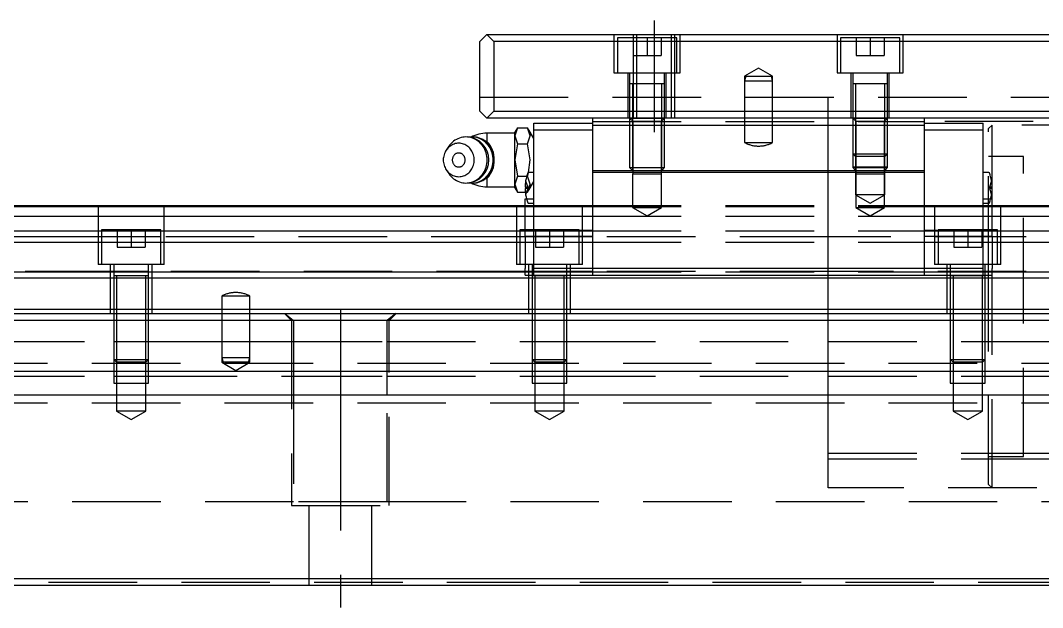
# Model space of a CAD drawing. Extents: x -29 to 1040, y -350 to 120.
# Drawn here: x 244.1 to 390.7, y -303.4 to -219.3 of the extents above; entities that cross this region are included whole.
import ezdxf

# ---------------------------------------------------------------- set-up
doc = ezdxf.new("R2010")
doc.units = 0
doc.linetypes.add('CENTER', pattern=[50.8, 31.75, -6.35, 6.35, -6.35])
doc.linetypes.add('DASHED', pattern=[19.05, 12.7, -6.35])
doc.layers.get('0').update_dxf_attribs({"linetype": 'CONTINUOUS'})
doc.layers.add('CENTER', color=1, linetype='CENTER')

msp = doc.modelspace()

# ---------------------------------------------------------------- linework, layer by layer
at = {"color": 7, "linetype": 'CONTINUOUS'}
for p, q in [((311, -221.26), (310, -222.26)), ((311, -221.26), (509, -221.26)), ((312, -222.26), (311, -221.26)), ((310, -232.26), (310, -222.26)), ((312, -222.26), (312, -232.26)), ((508, -222.26), (312, -222.26)), ((336.5, -228.36), (331.5, -228.36)), ((368.5, -228.36), (363.5, -228.36)), ((368.5, -228.36), (363.5, -228.36)), ((368.5, -228.36), (363.5, -228.36)), ((368.5, -228.36), (363.5, -228.36)), ((310, -232.26), (311, -233.26)), ((311, -233.26), (312, -232.26)), ((312, -232.26), (508, -232.26)), ((509, -233.26), (311, -233.26)), ((317.77, -233.96), (326.2, -233.96)), ((317.77, -234.96), (317.77, -233.96)), ((326.2, -234.26), (326.2, -233.26)), ((326.2, -240.76), (326.2, -234.26)), ((326.2, -234.26), (373.8, -234.26)), ((373.8, -234.26), (373.8, -233.26)), ((373.8, -233.96), (382.23, -233.96)), ((373.8, -240.76), (373.8, -234.26)), ((382.23, -234.96), (382.23, -233.96)), ((307.31, -236.05), (307.08, -236.12)), ((307.55, -236), (307.31, -236.05)), ((307.78, -235.97), (307.55, -236)), ((308.02, -235.96), (307.78, -235.97)), ((308.26, -235.97), (308.02, -235.96)), ((308.5, -236), (308.26, -235.97)), ((308.88, -235.96), (308.47, -235.99)), ((308.73, -236.05), (308.5, -236)), ((308.96, -236.12), (308.73, -236.05)), ((309.12, -235.97), (308.88, -235.96)), ((309.03, -235.96), (308.88, -235.96)), ((309.27, -235.97), (309.03, -235.96)), ((309.36, -236), (309.12, -235.97)), ((309.51, -236), (309.27, -235.97)), ((309.59, -236.05), (309.36, -236)), ((309.74, -236.05), (309.51, -236)), ((309.82, -236.12), (309.59, -236.05)), ((309.97, -236.12), (309.74, -236.05)), ((315.04, -235.41), (311.04, -235.41)), ((311.04, -236.65), (311.04, -235.41)), ((315.4, -234.64), (315.04, -235.26)), ((315.4, -234.64), (315.04, -235.8)), ((315.04, -235.8), (315.04, -235.26)), ((315.04, -239.26), (315.04, -235.8)), ((315.04, -235.8), (315.4, -236.95)), ((315.4, -234.64), (315.4, -234.64)), ((315.4, -234.64), (316.87, -234.64)), ((317.22, -235.26), (316.87, -234.64)), ((317.22, -235.8), (316.87, -234.64)), ((316.87, -236.95), (317.22, -235.8)), ((317.77, -236.2), (317.22, -235.26)), ((317.77, -234.96), (326.2, -234.96)), ((317.77, -254.76), (317.77, -234.96)), ((373.8, -234.96), (382.23, -234.96)), ((382.23, -254.76), (382.23, -234.96)), ((305.56, -237.3), (305.2, -237.84)), ((305.56, -237.42), (305.43, -237.55)), ((305.71, -237.1), (305.56, -237.3)), ((305.69, -237.31), (305.56, -237.42)), ((305.84, -237.21), (305.69, -237.31)), ((305.88, -236.91), (305.71, -237.1)), ((305.99, -237.12), (305.84, -237.21)), ((306.05, -236.74), (305.88, -236.91)), ((306.15, -237.04), (305.99, -237.12)), ((306.24, -236.58), (306.05, -236.74)), ((306.31, -236.97), (306.15, -237.04)), ((306.44, -236.44), (306.24, -236.58)), ((306.48, -236.92), (306.31, -236.97)), ((306.64, -236.31), (306.44, -236.44)), ((306.65, -236.89), (306.48, -236.92)), ((306.86, -236.21), (306.64, -236.31)), ((306.82, -236.87), (306.65, -236.89)), ((307, -236.86), (306.82, -236.87)), ((307.08, -236.12), (306.86, -236.21)), ((307.17, -236.87), (307, -236.86)), ((307.34, -236.89), (307.17, -236.87)), ((307.51, -236.93), (307.34, -236.89)), ((307.68, -236.98), (307.51, -236.93)), ((307.84, -237.05), (307.68, -236.98)), ((308, -237.13), (307.84, -237.05)), ((308.15, -237.22), (308, -237.13)), ((308.29, -237.32), (308.15, -237.22)), ((308.43, -237.44), (308.29, -237.32)), ((308.56, -237.57), (308.43, -237.44)), ((309.19, -236.21), (308.96, -236.12)), ((309.4, -236.32), (309.19, -236.21)), ((309.61, -236.45), (309.4, -236.32)), ((309.81, -236.59), (309.61, -236.45)), ((310, -236.75), (309.81, -236.59)), ((310.04, -236.21), (309.82, -236.12)), ((310.2, -236.21), (309.97, -236.12)), ((310.17, -236.93), (310, -236.75)), ((310.26, -236.32), (310.04, -236.21)), ((310.34, -237.12), (310.17, -236.93)), ((310.42, -236.32), (310.2, -236.21)), ((310.47, -236.45), (310.26, -236.32)), ((310.28, -236.25), (311.04, -236.65)), ((310.49, -237.32), (310.34, -237.12)), ((310.62, -236.45), (310.42, -236.32)), ((310.67, -236.59), (310.47, -236.45)), ((310.62, -237.54), (310.49, -237.32)), ((310.82, -236.59), (310.62, -236.45)), ((310.86, -236.75), (310.67, -236.59)), ((311.01, -236.75), (310.82, -236.59)), ((311.03, -236.93), (310.86, -236.75)), ((311.19, -236.93), (311.01, -236.75)), ((311.2, -237.12), (311.03, -236.93)), ((311.35, -237.12), (311.19, -236.93)), ((311.34, -237.32), (311.2, -237.12)), ((311.48, -237.54), (311.34, -237.32)), ((311.5, -237.32), (311.35, -237.12)), ((311.63, -237.54), (311.5, -237.32)), ((315.4, -236.95), (315.04, -239.26)), ((315.4, -236.95), (316.87, -236.95)), ((317.22, -239.26), (316.87, -236.95)), ((304.8, -238.88), (304.77, -239.07)), ((304.83, -238.69), (304.8, -238.88)), ((304.88, -238.51), (304.83, -238.69)), ((304.94, -238.33), (304.88, -238.51)), ((305.02, -238.16), (304.94, -238.33)), ((305.1, -237.99), (305.02, -238.16)), ((305.2, -237.84), (305.1, -237.99)), ((305.31, -237.69), (305.2, -237.84)), ((305.43, -237.55), (305.31, -237.69)), ((306.12, -238.92), (306.09, -239)), ((306.15, -238.84), (306.12, -238.92)), ((306.19, -238.76), (306.15, -238.84)), ((306.23, -238.69), (306.19, -238.76)), ((306.28, -238.62), (306.23, -238.69)), ((306.33, -238.55), (306.28, -238.62)), ((306.39, -238.49), (306.33, -238.55)), ((306.46, -238.44), (306.39, -238.49)), ((306.52, -238.39), (306.46, -238.44)), ((306.59, -238.35), (306.52, -238.39)), ((306.67, -238.32), (306.59, -238.35)), ((306.75, -238.29), (306.67, -238.32)), ((306.82, -238.28), (306.75, -238.29)), ((306.9, -238.26), (306.82, -238.28)), ((306.99, -238.26), (306.9, -238.26)), ((307.07, -238.26), (306.99, -238.26)), ((307.15, -238.28), (307.07, -238.26)), ((307.22, -238.29), (307.15, -238.28)), ((307.3, -238.32), (307.22, -238.29)), ((307.38, -238.35), (307.3, -238.32)), ((307.45, -238.39), (307.38, -238.35)), ((307.52, -238.44), (307.45, -238.39)), ((307.58, -238.49), (307.52, -238.44)), ((307.64, -238.55), (307.58, -238.49)), ((307.69, -238.62), (307.64, -238.55)), ((307.74, -238.69), (307.69, -238.62)), ((307.79, -238.76), (307.74, -238.69)), ((307.82, -238.84), (307.79, -238.76)), ((307.85, -238.92), (307.82, -238.84)), ((307.88, -239), (307.85, -238.92)), ((308.67, -237.71), (308.56, -237.57)), ((308.78, -237.85), (308.67, -237.71)), ((308.88, -238.01), (308.78, -237.85)), ((308.96, -238.17), (308.88, -238.01)), ((309.03, -238.34), (308.96, -238.17)), ((309.09, -238.52), (309.03, -238.34)), ((309.14, -238.7), (309.09, -238.52)), ((309.18, -238.89), (309.14, -238.7)), ((309.2, -239.07), (309.18, -238.89)), ((310.74, -237.76), (310.62, -237.54)), ((310.84, -238), (310.74, -237.76)), ((310.92, -238.24), (310.84, -238)), ((310.98, -238.49), (310.92, -238.24)), ((311.03, -238.74), (310.98, -238.49)), ((311.06, -239), (311.03, -238.74)), ((311.59, -237.76), (311.48, -237.54)), ((311.69, -238), (311.59, -237.76)), ((311.75, -237.76), (311.63, -237.54)), ((311.78, -238.24), (311.69, -238)), ((311.85, -238), (311.75, -237.76)), ((311.84, -238.49), (311.78, -238.24)), ((311.89, -238.74), (311.84, -238.49)), ((311.93, -238.24), (311.85, -238)), ((311.92, -239), (311.89, -238.74)), ((312, -238.49), (311.93, -238.24)), ((312.04, -238.74), (312, -238.49)), ((312.07, -239), (312.04, -238.74)), ((304.77, -239.07), (304.77, -239.26)), ((304.77, -239.26), (304.77, -239.45)), ((304.77, -239.45), (304.8, -239.64)), ((304.8, -239.64), (304.83, -239.83)), ((304.83, -239.83), (304.88, -240.01)), ((304.88, -240.01), (304.94, -240.19)), ((304.94, -240.19), (305.02, -240.36)), ((305.02, -240.36), (305.1, -240.53)), ((306.08, -239.09), (306.06, -239.17)), ((306.06, -239.17), (306.06, -239.26)), ((306.06, -239.26), (306.06, -239.35)), ((306.06, -239.35), (306.08, -239.43)), ((306.09, -239), (306.08, -239.09)), ((306.08, -239.43), (306.09, -239.52)), ((306.09, -239.52), (306.12, -239.6)), ((306.12, -239.6), (306.15, -239.68)), ((306.15, -239.68), (306.19, -239.76)), ((306.19, -239.76), (306.23, -239.83)), ((306.23, -239.83), (306.28, -239.9)), ((306.28, -239.9), (306.33, -239.97)), ((306.33, -239.97), (306.39, -240.03)), ((306.39, -240.03), (306.46, -240.08)), ((306.46, -240.08), (306.52, -240.13)), ((306.52, -240.13), (306.59, -240.17)), ((306.59, -240.17), (306.67, -240.2)), ((306.67, -240.2), (306.75, -240.23)), ((306.75, -240.23), (306.82, -240.24)), ((306.82, -240.24), (306.9, -240.26)), ((306.9, -240.26), (306.99, -240.26)), ((306.99, -240.26), (307.07, -240.26)), ((307.07, -240.26), (307.15, -240.24)), ((307.15, -240.24), (307.22, -240.23)), ((307.22, -240.23), (307.3, -240.2)), ((307.3, -240.2), (307.38, -240.17)), ((307.38, -240.17), (307.45, -240.13)), ((307.45, -240.13), (307.52, -240.08)), ((307.52, -240.08), (307.58, -240.03)), ((307.58, -240.03), (307.64, -239.97)), ((307.64, -239.97), (307.69, -239.9)), ((307.69, -239.9), (307.74, -239.83)), ((307.74, -239.83), (307.79, -239.76)), ((307.79, -239.76), (307.82, -239.68)), ((307.82, -239.68), (307.85, -239.6)), ((307.85, -239.6), (307.88, -239.52)), ((307.9, -239.09), (307.88, -239)), ((307.88, -239.52), (307.9, -239.43)), ((307.91, -239.17), (307.9, -239.09)), ((307.9, -239.43), (307.91, -239.35)), ((307.91, -239.26), (307.91, -239.17)), ((307.91, -239.35), (307.91, -239.26)), ((308.88, -240.51), (308.96, -240.35)), ((308.96, -240.35), (309.03, -240.18)), ((309.03, -240.18), (309.09, -240)), ((309.09, -240), (309.14, -239.82)), ((309.14, -239.82), (309.18, -239.63)), ((309.18, -239.63), (309.2, -239.45)), ((309.2, -239.26), (309.2, -239.07)), ((309.2, -239.45), (309.2, -239.26)), ((310.84, -240.52), (310.92, -240.28)), ((310.92, -240.28), (310.98, -240.03)), ((310.98, -240.03), (311.03, -239.78)), ((311.03, -239.78), (311.06, -239.52)), ((311.07, -239.26), (311.06, -239)), ((311.06, -239.52), (311.07, -239.26)), ((311.69, -240.52), (311.78, -240.28)), ((311.78, -240.28), (311.84, -240.03)), ((311.84, -240.03), (311.89, -239.78)), ((311.85, -240.52), (311.93, -240.28)), ((311.89, -239.78), (311.92, -239.52)), ((311.93, -239.26), (311.92, -239)), ((311.92, -239.52), (311.93, -239.26)), ((311.93, -240.28), (312, -240.03)), ((312, -240.03), (312.04, -239.78)), ((312.04, -239.78), (312.07, -239.52)), ((312.08, -239.26), (312.07, -239)), ((312.07, -239.52), (312.08, -239.26)), ((315.04, -242.72), (315.04, -239.26)), ((315.04, -239.26), (315.4, -241.57)), ((317, -241.06), (317.22, -239.26)), ((305.1, -240.53), (305.2, -240.68)), ((305.2, -240.68), (305.31, -240.83)), ((305.2, -240.68), (305.56, -241.22)), ((305.31, -240.83), (305.43, -240.97)), ((305.43, -240.97), (305.56, -241.1)), ((305.56, -241.1), (305.69, -241.21)), ((305.56, -241.22), (305.71, -241.42)), ((305.69, -241.21), (305.84, -241.31)), ((305.71, -241.42), (305.88, -241.61)), ((305.84, -241.31), (305.99, -241.4)), ((305.88, -241.61), (306.05, -241.78)), ((305.99, -241.4), (306.15, -241.48)), ((306.05, -241.78), (306.24, -241.94)), ((306.15, -241.48), (306.31, -241.55)), ((306.31, -241.55), (306.48, -241.6)), ((306.48, -241.6), (306.65, -241.63)), ((306.65, -241.63), (306.82, -241.65)), ((306.82, -241.65), (307, -241.66)), ((307, -241.66), (307.17, -241.65)), ((307.17, -241.65), (307.34, -241.63)), ((307.34, -241.63), (307.51, -241.59)), ((307.51, -241.59), (307.68, -241.54)), ((307.68, -241.54), (307.84, -241.47)), ((307.84, -241.47), (308, -241.39)), ((308, -241.39), (308.15, -241.3)), ((308.15, -241.3), (308.29, -241.2)), ((308.29, -241.2), (308.43, -241.08)), ((308.43, -241.08), (308.56, -240.95)), ((308.56, -240.95), (308.67, -240.81)), ((308.67, -240.81), (308.78, -240.67)), ((308.78, -240.67), (308.88, -240.51)), ((309.61, -242.07), (309.81, -241.93)), ((309.81, -241.93), (310, -241.77)), ((310, -241.77), (310.17, -241.59)), ((310.17, -241.59), (310.34, -241.4)), ((311.04, -241.87), (310.28, -242.27)), ((310.34, -241.4), (310.49, -241.2)), ((310.47, -242.07), (310.67, -241.93)), ((310.49, -241.2), (310.62, -240.98)), ((310.62, -240.98), (310.74, -240.76)), ((310.62, -242.07), (310.82, -241.93)), ((310.67, -241.93), (310.86, -241.77)), ((310.74, -240.76), (310.84, -240.52)), ((310.82, -241.93), (311.01, -241.77)), ((310.86, -241.77), (311.03, -241.59)), ((311.01, -241.77), (311.19, -241.59)), ((311.03, -241.59), (311.2, -241.4)), ((311.04, -243.11), (311.04, -241.87)), ((311.19, -241.59), (311.35, -241.4)), ((311.2, -241.4), (311.34, -241.2)), ((311.34, -241.2), (311.48, -240.98)), ((311.35, -241.4), (311.5, -241.2)), ((311.48, -240.98), (311.59, -240.76)), ((311.5, -241.2), (311.63, -240.98)), ((311.59, -240.76), (311.69, -240.52)), ((311.63, -240.98), (311.75, -240.76)), ((311.75, -240.76), (311.85, -240.52)), ((315.4, -241.57), (315.04, -242.72)), ((315.4, -241.57), (316.74, -241.57)), ((317.77, -241.06), (316.99, -241.06)), ((326.2, -240.76), (373.8, -240.76)), ((326.2, -241.01), (326.2, -240.76)), ((326.2, -254.76), (326.2, -241.01)), ((326.2, -241.01), (373.8, -241.01)), ((373.8, -241.01), (373.8, -240.76)), ((373.8, -254.76), (373.8, -241.01)), ((383.01, -241.06), (382.23, -241.06)), ((306.24, -241.94), (306.44, -242.08)), ((306.44, -242.08), (306.64, -242.21)), ((306.64, -242.21), (306.86, -242.31)), ((306.86, -242.31), (307.08, -242.4)), ((307.08, -242.4), (307.31, -242.47)), ((307.31, -242.47), (307.55, -242.52)), ((307.55, -242.52), (307.78, -242.55)), ((307.78, -242.55), (308.02, -242.56)), ((308.02, -242.56), (308.26, -242.55)), ((308.26, -242.55), (308.5, -242.52)), ((308.47, -242.53), (308.88, -242.56)), ((308.5, -242.52), (308.73, -242.47)), ((308.73, -242.47), (308.96, -242.4)), ((308.88, -242.56), (309.12, -242.55)), ((308.88, -242.56), (309.03, -242.56)), ((308.96, -242.4), (309.19, -242.31)), ((309.03, -242.56), (309.27, -242.55)), ((309.12, -242.55), (309.36, -242.52)), ((309.19, -242.31), (309.4, -242.2)), ((309.27, -242.55), (309.51, -242.52)), ((309.36, -242.52), (309.59, -242.47)), ((309.4, -242.2), (309.61, -242.07)), ((309.51, -242.52), (309.74, -242.47)), ((309.59, -242.47), (309.82, -242.4)), ((309.74, -242.47), (309.97, -242.4)), ((309.82, -242.4), (310.04, -242.31)), ((309.97, -242.4), (310.2, -242.31)), ((310.04, -242.31), (310.26, -242.2)), ((310.2, -242.31), (310.42, -242.2)), ((310.26, -242.2), (310.47, -242.07)), ((310.42, -242.2), (310.62, -242.07)), ((311.04, -243.11), (315.04, -243.11)), ((315.04, -243.26), (315.04, -242.72)), ((315.04, -242.72), (315.4, -243.88)), ((315.04, -243.26), (315.4, -243.88)), ((316.5, -243.16), (316.58, -243.16)), ((316.58, -243.36), (316.5, -243.36)), ((316.58, -243.16), (316.58, -243.36)), ((383.42, -243.36), (383.42, -243.16)), ((383.42, -243.16), (383.5, -243.16)), ((383.5, -243.36), (383.42, -243.36)), ((315.4, -243.88), (315.4, -243.88)), ((315.4, -243.88), (316.53, -243.88)), ((316.5, -244.83), (316.71, -244.83)), ((316.5, -247.43), (316.5, -244.83)), ((383.29, -244.83), (383.5, -244.83)), ((383.5, -247.43), (383.5, -244.83)), ((0, -245.76), (316.5, -245.76)), ((0, -245.92), (316.5, -245.92)), ((316.99, -245.46), (317.77, -245.46)), ((382.23, -245.46), (383.01, -245.46)), ((383.5, -245.76), (436.5, -245.76)), ((383.5, -245.92), (436.5, -245.92)), ((0, -247.32), (316.5, -247.32)), ((316.5, -249.34), (316.5, -247.43)), ((383.5, -247.32), (436.5, -247.32)), ((383.5, -249.34), (383.5, -247.43)), ((0, -249.4), (316.5, -249.4)), ((316.5, -250.19), (316.5, -249.34)), ((316.5, -249.34), (317.77, -249.34)), ((316.5, -250.19), (316.5, -254.8)), ((316.5, -250.19), (317.77, -250.19)), ((382.23, -249.34), (383.5, -249.34)), ((382.23, -250.19), (383.5, -250.19)), ((383.5, -250.19), (383.5, -249.34)), ((383.5, -249.4), (436.5, -249.4)), ((383.5, -250.19), (383.5, -254.8)), ((0, -251.02), (316.5, -251.02)), ((383.5, -251.02), (436.5, -251.02)), ((316.5, -255.76), (316.5, -254.8)), ((317.77, -254.76), (326.2, -254.76)), ((317.77, -255.76), (317.77, -254.76)), ((326.2, -255.76), (326.2, -254.76)), ((326.2, -254.76), (373.8, -254.76)), ((373.8, -254.76), (382.23, -254.76)), ((373.8, -255.76), (373.8, -254.76)), ((382.23, -255.76), (382.23, -254.76)), ((383.5, -255.76), (383.5, -254.8)), ((0, -255.31), (316.5, -255.31)), ((0, -256.16), (820, -256.16)), ((262.5, -255.86), (257.5, -255.86)), ((316.5, -255.76), (317.77, -255.76)), ((317.77, -255.76), (326.2, -255.76)), ((326.2, -255.76), (373.8, -255.76)), ((373.8, -255.76), (382.23, -255.76)), ((382.5, -255.86), (377.5, -255.86)), ((382.5, -255.86), (377.5, -255.86)), ((382.23, -255.76), (383.5, -255.76)), ((383.5, -255.31), (436.5, -255.31)), ((0, -260.66), (820, -260.66)), ((1, -261.26), (819, -261.26)), ((818, -262.26), (2, -262.26)), ((818, -269.56), (2, -269.56)), ((818, -272.96), (2, -272.96)), ((819, -300.26), (1, -300.26)), ((2, -299.26), (818, -299.26))]:
    msp.add_line(p, q, dxfattribs=at)
at = {"color": 3, "linetype": 'DASHED'}
for p, q in [((329.25, -221.26), (329.25, -226.76)), ((332, -221.26), (332, -221.76)), ((332.5, -221.26), (332.5, -233.26)), ((337.5, -233.26), (337.5, -221.26)), ((338, -221.76), (338, -221.26)), ((338.75, -226.76), (338.75, -221.26)), ((361.25, -221.26), (361.25, -226.76)), ((370.75, -226.76), (370.75, -221.26)), ((329.75, -221.76), (329.75, -226.76)), ((338.25, -221.76), (329.75, -221.76)), ((332, -221.76), (332, -224.26)), ((334, -221.76), (334, -224.26)), ((336, -221.76), (336, -224.26)), ((338, -226.76), (338, -221.76)), ((338.25, -226.76), (338.25, -221.76)), ((361.75, -221.76), (361.75, -226.76)), ((370.25, -221.76), (361.75, -221.76)), ((364, -221.76), (364, -224.26)), ((366, -221.76), (366, -224.26)), ((368, -221.76), (368, -224.26)), ((370.25, -226.76), (370.25, -221.76)), ((332, -224.26), (332, -226.76)), ((332, -224.26), (334, -224.26)), ((334, -224.26), (336, -224.26)), ((364, -224.26), (366, -224.26)), ((366, -224.26), (368, -224.26)), ((329.25, -226.76), (338.75, -226.76)), ((331.25, -226.76), (331.25, -233.26)), ((331.5, -226.76), (331.5, -228.36)), ((332, -226.76), (332, -228.36)), ((336.5, -228.36), (336.5, -226.76)), ((336.75, -233.26), (336.75, -226.76)), ((338, -233.26), (338, -226.76)), ((350, -226.11), (348, -227.26)), ((348, -227.26), (348, -227.89)), ((348.17, -227.26), (348, -227.89)), ((348, -227.26), (350, -227.26)), ((352, -227.26), (350, -226.11)), ((350, -227.26), (352, -227.26)), ((352, -227.89), (351.83, -227.26)), ((352, -227.89), (352, -227.26)), ((361.25, -226.76), (370.75, -226.76)), ((363.25, -226.76), (363.25, -233.26)), ((363.5, -226.76), (363.5, -228.36)), ((368.5, -228.36), (368.5, -226.76)), ((368.75, -233.26), (368.75, -226.76)), ((331.5, -228.36), (331.5, -233.26)), ((331.5, -228.36), (331.5, -228.36)), ((331.5, -228.36), (331.5, -228.37)), ((336.5, -228.36), (331.5, -228.36)), ((331.9, -228.36), (331.9, -233.26)), ((332, -228.36), (332, -233.26)), ((336.1, -233.26), (336.1, -228.36)), ((336.5, -228.36), (336.5, -228.36)), ((336.5, -233.26), (336.5, -228.36)), ((336.5, -228.37), (336.5, -228.36)), ((348, -227.89), (348, -233.26)), ((348, -227.89), (352, -227.89)), ((352, -233.26), (352, -227.89)), ((363.5, -228.36), (363.5, -228.37)), ((363.5, -228.36), (363.5, -233.26)), ((363.5, -228.36), (363.5, -228.36)), ((368.5, -228.36), (363.5, -228.36)), ((363.9, -228.36), (363.9, -233.26)), ((368.1, -233.26), (368.1, -228.36)), ((368.5, -228.37), (368.5, -228.36)), ((368.5, -228.36), (368.5, -228.36)), ((368.5, -233.26), (368.5, -228.36)), ((310, -230.26), (510, -230.26)), ((360, -233.26), (360, -230.26)), ((326.2, -233.76), (373.8, -233.76)), ((331.5, -233.26), (331.94, -233.7)), ((331.5, -233.26), (331.5, -240.36)), ((331.5, -233.26), (336.5, -233.26)), ((331.9, -233.26), (331.9, -240.76)), ((331.94, -233.7), (331.94, -241.26)), ((331.94, -233.7), (336.06, -233.7)), ((336.06, -233.7), (336.5, -233.26)), ((336.06, -241.26), (336.06, -233.7)), ((336.1, -240.76), (336.1, -233.26)), ((336.5, -240.36), (336.5, -233.26)), ((348, -233.26), (348, -236.76)), ((352, -236.76), (352, -233.26)), ((360, -245.76), (360, -233.26)), ((363.5, -233.26), (363.94, -233.7)), ((363.5, -233.26), (363.5, -240.36)), ((363.5, -233.26), (368.5, -233.26)), ((363.9, -233.26), (363.9, -240.76)), ((363.94, -233.7), (363.94, -241.26)), ((363.94, -233.7), (368.06, -233.7)), ((368.06, -233.7), (368.5, -233.26)), ((368.06, -241.26), (368.06, -233.7)), ((368.1, -240.76), (368.1, -233.26)), ((368.5, -240.36), (368.5, -233.26)), ((427.5, -233.76), (373.8, -233.76)), ((383.5, -234.26), (383, -234.76)), ((419.5, -234.26), (383.5, -234.26)), ((383.5, -244.83), (383.5, -234.26)), ((315.04, -235.8), (315.4, -234.64)), ((316.87, -234.64), (317.22, -235.8)), ((383, -254.26), (383, -234.76)), ((348, -236.76), (352, -236.76)), ((349.94, -237.26), (350.06, -237.26)), ((363.5, -238.36), (363.9, -238.76)), ((363.5, -238.36), (363.9, -238.36)), ((363.9, -238.36), (368.5, -238.36)), ((368.1, -238.76), (363.9, -238.76)), ((368.1, -238.76), (368.5, -238.36)), ((388, -238.76), (383, -238.76)), ((388, -260.26), (388, -238.76)), ((331.5, -240.36), (331.9, -240.76)), ((331.5, -240.36), (336.5, -240.36)), ((336.1, -240.76), (336.5, -240.36)), ((363.5, -240.26), (363.9, -240.26)), ((363.5, -240.36), (363.9, -240.76)), ((363.5, -240.36), (368.5, -240.36)), ((363.9, -240.26), (368.5, -240.26)), ((368.1, -240.76), (368.5, -240.36)), ((316.74, -241.57), (316.87, -241.57)), ((316.87, -241.57), (317, -241.06)), ((317.22, -242.72), (316.87, -241.57)), ((331.93, -241.26), (331.93, -246.06)), ((331.93, -241.26), (336.07, -241.26)), ((336.07, -246.06), (336.07, -241.26)), ((363.9, -240.76), (363.9, -244.26)), ((363.93, -241.26), (363.93, -246.06)), ((363.93, -241.26), (368.07, -241.26)), ((368.07, -246.06), (368.07, -241.26)), ((368.1, -244.26), (368.1, -240.76)), ((315.4, -243.88), (315.04, -242.72)), ((316.58, -242.26), (316.9, -243.16)), ((316.58, -242.26), (316.58, -242.26)), ((316.58, -242.26), (316.58, -242.26)), ((316.58, -242.26), (316.58, -242.26)), ((316.58, -242.26), (316.58, -242.26)), ((316.9, -243.16), (316.58, -243.16)), ((316.9, -243.36), (316.58, -244.26)), ((316.9, -243.36), (316.58, -243.36)), ((317.22, -242.72), (316.87, -243.88)), ((316.87, -243.88), (317.22, -242.72)), ((316.87, -243.88), (317.22, -243.26)), ((316.9, -243.16), (316.94, -243.26)), ((316.9, -243.36), (316.94, -243.26)), ((317.22, -243.26), (317.77, -242.32)), ((383.1, -243.16), (383.06, -243.26)), ((383.1, -243.36), (383.06, -243.26)), ((383.42, -242.26), (383.1, -243.16)), ((383.42, -243.16), (383.1, -243.16)), ((383.1, -243.36), (383.42, -244.26)), ((383.42, -243.36), (383.1, -243.36)), ((383.42, -242.26), (383.42, -242.26)), ((383.42, -242.26), (383.42, -242.26)), ((316.53, -243.88), (316.87, -243.88)), ((316.58, -244.26), (316.58, -244.26)), ((316.58, -244.26), (316.58, -244.26)), ((316.71, -244.83), (317.77, -244.83)), ((363.9, -244.26), (366, -245.47)), ((368.1, -244.26), (363.9, -244.26)), ((366, -245.47), (368.1, -244.26)), ((382.23, -244.83), (383.29, -244.83)), ((383.42, -244.26), (383.42, -244.26)), ((383.42, -244.26), (383.42, -244.26)), ((255.25, -245.76), (255.25, -254.26)), ((264.75, -254.26), (264.75, -245.76)), ((315.25, -245.76), (315.25, -254.26)), ((316.5, -245.76), (317.77, -245.76)), ((316.5, -245.92), (317.77, -245.92)), ((317.77, -245.76), (326.2, -245.76)), ((317.77, -245.92), (326.2, -245.92)), ((324.75, -254.26), (324.75, -245.76)), ((326.2, -245.76), (373.8, -245.76)), ((326.2, -245.92), (373.8, -245.92)), ((331.93, -246.06), (334, -247.25)), ((331.93, -246.06), (336.07, -246.06)), ((334, -247.25), (336.07, -246.06)), ((360, -255.76), (360, -245.76)), ((363.93, -246.06), (366, -247.25)), ((363.93, -246.06), (368.07, -246.06)), ((366, -247.25), (368.07, -246.06)), ((373.8, -245.76), (382.23, -245.76)), ((373.8, -245.92), (382.23, -245.92)), ((375.25, -245.76), (375.25, -254.26)), ((382.23, -245.76), (383.5, -245.76)), ((382.23, -245.92), (383.5, -245.92)), ((384.75, -254.26), (384.75, -245.76)), ((316.5, -247.32), (317.77, -247.32)), ((317.77, -247.32), (326.2, -247.32)), ((326.2, -247.32), (373.8, -247.32)), ((373.8, -247.32), (382.23, -247.32)), ((382.23, -247.32), (383.5, -247.32)), ((255.75, -249.26), (255.75, -254.26)), ((264.25, -249.26), (255.75, -249.26)), ((258, -249.26), (258, -251.76)), ((260, -249.26), (260, -251.76)), ((262, -249.26), (262, -251.76)), ((264.25, -254.26), (264.25, -249.26)), ((315.75, -249.26), (315.75, -254.26)), ((316.5, -249.26), (315.75, -249.26)), ((317.77, -249.26), (316.5, -249.26)), ((324.25, -249.26), (317.77, -249.26)), ((318, -249.26), (318, -251.76)), ((320, -249.26), (320, -251.76)), ((322, -249.26), (322, -251.76)), ((324.25, -254.26), (324.25, -249.26)), ((375.75, -249.26), (375.75, -254.26)), ((382.23, -249.26), (375.75, -249.26)), ((378, -249.26), (378, -251.76)), ((380, -249.26), (380, -251.76)), ((382, -249.26), (382, -251.76)), ((383.5, -249.26), (382.23, -249.26)), ((384.25, -249.26), (383.5, -249.26)), ((384.25, -254.26), (384.25, -249.26)), ((255.75, -250.26), (204.25, -250.26)), ((264.25, -250.26), (255.75, -250.26)), ((315.75, -250.26), (264.25, -250.26)), ((316.5, -250.26), (315.75, -250.26)), ((316.5, -249.4), (317.77, -249.4)), ((317.77, -250.26), (316.5, -250.26)), ((317.77, -249.34), (326.2, -249.34)), ((317.77, -249.4), (326.2, -249.4)), ((317.77, -250.19), (326.2, -250.19)), ((324.25, -250.26), (317.77, -250.26)), ((326.2, -250.26), (324.25, -250.26)), ((326.2, -249.4), (373.8, -249.4)), ((360, -250.26), (326.2, -250.26)), ((388, -250.26), (360, -250.26)), ((373.8, -249.34), (382.23, -249.34)), ((373.8, -249.4), (382.23, -249.4)), ((373.8, -250.19), (382.23, -250.19)), ((382.23, -249.4), (383.5, -249.4)), ((426.5, -250.26), (388, -250.26)), ((258, -251.76), (260, -251.76)), ((260, -251.76), (262, -251.76)), ((316.5, -251.02), (317.77, -251.02)), ((317.77, -251.02), (326.2, -251.02)), ((318, -251.76), (320, -251.76)), ((320, -251.76), (322, -251.76)), ((326.2, -251.02), (373.8, -251.02)), ((373.8, -251.02), (382.23, -251.02)), ((378, -251.76), (380, -251.76)), ((380, -251.76), (382, -251.76)), ((382.23, -251.02), (383.5, -251.02)), ((264.75, -254.26), (255.25, -254.26)), ((257, -254.26), (257, -261.26)), ((257.5, -254.26), (257.5, -255.86)), ((262.5, -255.86), (262.5, -254.26)), ((263, -261.26), (263, -254.26)), ((324.75, -254.26), (315.25, -254.26)), ((317, -254.26), (317, -261.26)), ((317.5, -254.26), (317.5, -255.76)), ((322.5, -255.76), (322.5, -254.26)), ((323, -261.26), (323, -254.26)), ((384.75, -254.26), (375.25, -254.26)), ((377, -254.26), (377, -261.26)), ((377.5, -254.26), (377.5, -255.76)), ((382.5, -255.76), (382.5, -254.26)), ((383, -261.26), (383, -254.26)), ((257.5, -255.26), (202.5, -255.26)), ((262.5, -255.26), (257.5, -255.26)), ((257.5, -255.85), (257.5, -255.86)), ((257.5, -255.86), (257.5, -261.26)), ((257.5, -255.86), (257.5, -255.86)), ((262.5, -255.86), (257.5, -255.86)), ((257.9, -255.86), (257.9, -261.26)), ((262.1, -261.26), (262.1, -255.86)), ((316.5, -255.26), (262.5, -255.26)), ((262.5, -255.86), (262.5, -255.85)), ((262.5, -261.26), (262.5, -255.86)), ((262.5, -255.86), (262.5, -255.86)), ((317.5, -255.26), (316.5, -255.26)), ((316.5, -255.31), (317.77, -255.31)), ((317.77, -255.26), (317.5, -255.26)), ((317.5, -255.76), (317.5, -255.86)), ((317.5, -255.85), (317.5, -255.86)), ((317.5, -255.86), (317.5, -261.26)), ((317.5, -255.86), (317.5, -255.86)), ((322.5, -255.86), (317.5, -255.86)), ((322.5, -255.26), (317.77, -255.26)), ((317.77, -255.31), (326.2, -255.31)), ((317.9, -255.86), (317.9, -261.26)), ((322.1, -261.26), (322.1, -255.86)), ((326.2, -255.26), (322.5, -255.26)), ((322.5, -255.86), (322.5, -255.76)), ((322.5, -255.86), (322.5, -255.85)), ((322.5, -261.26), (322.5, -255.86)), ((322.5, -255.86), (322.5, -255.86)), ((360, -255.26), (326.2, -255.26)), ((326.2, -255.31), (373.8, -255.31)), ((426.5, -255.26), (360, -255.26)), ((360, -261.26), (360, -255.76)), ((373.8, -255.31), (382.23, -255.31)), ((377.5, -255.76), (377.5, -255.86)), ((377.5, -255.85), (377.5, -255.86)), ((377.5, -255.86), (377.5, -261.26)), ((377.5, -255.86), (377.5, -255.86)), ((382.5, -255.86), (377.5, -255.86)), ((377.9, -255.86), (377.9, -261.26)), ((382.1, -261.26), (382.1, -255.86)), ((382.23, -255.31), (383.5, -255.31)), ((382.5, -255.86), (382.5, -255.76)), ((382.5, -255.86), (382.5, -255.85)), ((382.5, -261.26), (382.5, -255.86)), ((382.5, -255.86), (382.5, -255.86)), ((383.5, -260.26), (383.5, -255.76)), ((273, -258.76), (273, -261.26)), ((277, -258.76), (273, -258.76)), ((275.06, -258.26), (274.94, -258.26)), ((277, -261.26), (277, -258.76)), ((383.5, -286.26), (383.5, -260.26)), ((388, -281.76), (388, -260.26)), ((257.5, -261.26), (257.5, -267.86)), ((257.5, -261.26), (257.5, -267.86)), ((257.9, -261.26), (257.9, -268.26)), ((262.1, -268.26), (262.1, -261.26)), ((262.5, -267.86), (262.5, -261.26)), ((262.5, -267.86), (262.5, -261.26)), ((273, -261.26), (273, -267.63)), ((277, -267.63), (277, -261.26)), ((282, -261.26), (283, -262.26)), ((282.06, -261.26), (283.29, -262.26)), ((283, -262.26), (283, -288.76)), ((283.29, -262.26), (283.29, -269.56)), ((297.94, -261.26), (296.71, -262.26)), ((296.71, -269.56), (296.71, -262.26)), ((297, -262.26), (298, -261.26)), ((297, -288.76), (297, -262.26)), ((317.5, -261.26), (317.5, -267.86)), ((317.5, -261.26), (317.5, -267.86)), ((317.9, -261.26), (317.9, -268.26)), ((322.1, -268.26), (322.1, -261.26)), ((322.5, -267.86), (322.5, -261.26)), ((322.5, -267.86), (322.5, -261.26)), ((360, -269.56), (360, -261.26)), ((377.5, -261.26), (377.5, -267.86)), ((377.5, -261.26), (377.5, -267.86)), ((377.9, -261.26), (377.9, -268.26)), ((382.1, -268.26), (382.1, -261.26)), ((382.5, -267.86), (382.5, -261.26)), ((382.5, -267.86), (382.5, -261.26)), ((383, -285.76), (383, -261.26)), ((202.5, -265.26), (257.5, -265.26)), ((257.5, -265.26), (257.9, -265.26)), ((257.9, -265.26), (262.1, -265.26)), ((262.1, -265.26), (262.5, -265.26)), ((262.5, -265.26), (273, -265.26)), ((273, -265.26), (277, -265.26)), ((277, -265.26), (283.29, -265.26)), ((283.29, -265.26), (296.71, -265.26)), ((296.71, -265.26), (317.5, -265.26)), ((317.5, -265.26), (317.9, -265.26)), ((317.9, -265.26), (322.1, -265.26)), ((322.1, -265.26), (322.5, -265.26)), ((322.5, -265.26), (360, -265.26)), ((360, -265.26), (426.5, -265.26)), ((257.5, -267.86), (257.9, -268.26)), ((257.5, -267.86), (257.5, -269.56)), ((257.5, -267.86), (262.5, -267.86)), ((257.9, -268.26), (257.9, -271.26)), ((262.1, -268.26), (257.9, -268.26)), ((262.1, -268.26), (262.5, -267.86)), ((262.1, -271.26), (262.1, -268.26)), ((262.5, -269.56), (262.5, -267.86)), ((273, -267.63), (273, -268.26)), ((273, -267.63), (273.17, -268.26)), ((277, -267.63), (273, -267.63)), ((273, -268.26), (275, -269.41)), ((277, -268.26), (273, -268.26)), ((275, -269.41), (277, -268.26)), ((276.83, -268.26), (277, -267.63)), ((277, -268.26), (277, -267.63)), ((317.5, -267.86), (317.9, -268.26)), ((317.5, -267.86), (317.5, -269.56)), ((317.5, -267.86), (322.5, -267.86)), ((317.9, -268.26), (317.9, -271.26)), ((322.1, -268.26), (317.9, -268.26)), ((322.1, -268.26), (322.5, -267.86)), ((322.1, -271.26), (322.1, -268.26)), ((322.5, -269.56), (322.5, -267.86)), ((377.5, -267.86), (377.9, -268.26)), ((377.5, -267.86), (377.5, -269.56)), ((377.5, -267.86), (382.5, -267.86)), ((377.9, -268.26), (377.9, -271.26)), ((382.1, -268.26), (377.9, -268.26)), ((382.1, -268.26), (382.5, -267.86)), ((382.1, -271.26), (382.1, -268.26)), ((382.5, -269.56), (382.5, -267.86)), ((819.5, -268.41), (0.5, -268.41)), ((257.5, -269.56), (257.5, -271.26)), ((262.5, -271.26), (262.5, -269.56)), ((283.29, -269.56), (283.29, -272.96)), ((296.71, -272.96), (296.71, -269.56)), ((317.5, -269.56), (317.5, -271.26)), ((322.5, -271.26), (322.5, -269.56)), ((360, -272.96), (360, -269.56)), ((377.5, -269.56), (377.5, -271.26)), ((382.5, -271.26), (382.5, -269.56)), ((202.5, -270.26), (257.5, -270.26)), ((257.5, -270.26), (262.5, -270.26)), ((262.5, -270.26), (283.29, -270.26)), ((283.29, -270.26), (296.71, -270.26)), ((296.71, -270.26), (317.5, -270.26)), ((317.5, -270.26), (322.5, -270.26)), ((322.5, -270.26), (360, -270.26)), ((360, -270.26), (388, -270.26)), ((388, -270.26), (426.5, -270.26)), ((257.5, -271.26), (262.5, -271.26)), ((257.9, -271.26), (257.9, -275.26)), ((262.1, -275.26), (262.1, -271.26)), ((317.5, -271.26), (322.5, -271.26)), ((317.9, -271.26), (317.9, -275.26)), ((322.1, -275.26), (322.1, -271.26)), ((377.5, -271.26), (382.5, -271.26)), ((377.9, -271.26), (377.9, -275.26)), ((382.1, -275.26), (382.1, -271.26)), ((819.5, -274.11), (0.5, -274.11)), ((283.29, -272.96), (283.29, -288.26)), ((296.71, -288.26), (296.71, -272.96)), ((360, -281.26), (360, -272.96)), ((257.9, -275.26), (260, -276.47)), ((262.1, -275.26), (257.9, -275.26)), ((260, -276.47), (262.1, -275.26)), ((317.9, -275.26), (320, -276.47)), ((322.1, -275.26), (317.9, -275.26)), ((320, -276.47), (322.1, -275.26)), ((377.9, -275.26), (380, -276.47)), ((382.1, -275.26), (377.9, -275.26)), ((380, -276.47), (382.1, -275.26)), ((360, -286.26), (360, -281.26)), ((360, -281.26), (428, -281.26)), ((360, -282.11), (427.5, -282.11)), ((383, -281.76), (388, -281.76)), ((383, -285.76), (383.5, -286.26)), ((428, -286.26), (360, -286.26)), ((283.29, -288.26), (176.71, -288.26)), ((283, -288.76), (297, -288.76)), ((296.71, -288.26), (283.29, -288.26)), ((285.5, -288.76), (285.5, -300.26)), ((294.5, -300.26), (294.5, -288.76)), ((403.29, -288.26), (296.71, -288.26)), ((0.5, -299.76), (819.5, -299.76))]:
    msp.add_line(p, q, dxfattribs=at)
at = {"color": 7, "linetype": 'CONTINUOUS'}
for centre, radius, start, end in [((308.02, -239.26), 3.3, 360, 87.0626), ((311.27, -241.41), 6, 92.1786, 114.894), ((308.67, -239.1), 3.42, 357.3063, 45.9424), ((308.02, -239.26), 3.3, 272.9134, 0), ((308.63, -239.4), 3.46, 314.3565, 2.2964), ((322.5, -243.26), 6, 159.1494, 170.4059), ((316.99, -241.16), 0.1, 90, 159.1494), ((383.01, -241.16), 0.1, 20.8506, 90), ((377.5, -243.26), 6, 9.5941, 20.8506), ((311.27, -237.11), 6, 245.106, 267.8214), ((322.5, -243.26), 6, 170.4203, 179.0449), ((322.5, -243.26), 6, 180.9551, 189.5797), ((377.5, -243.26), 6, 0.9551, 9.5797), ((377.5, -243.26), 6, 350.4203, 359.0449), ((322.5, -243.26), 6, 189.5941, 200.8506), ((377.5, -243.26), 6, 339.1494, 350.4059), ((316.99, -245.36), 0.1, 200.8506, 270), ((383.01, -245.36), 0.1, 270, 339.1494)]:
    msp.add_arc(centre, radius, start, end, dxfattribs=at)
at = {"color": 3, "linetype": 'DASHED'}
for centre, start, end in [((349.94, -233.26), 241.0305, 270), ((350.06, -233.26), 270, 298.9695), ((274.94, -262.26), 90, 118.9695), ((275.06, -262.26), 61.0305, 90)]:
    msp.add_arc(centre, 4, start, end, dxfattribs=at)
at = {"layer": 'CENTER', "color": 1, "linetype": 'CENTER'}
for p, q in [((335, -219.26), (335, -235.26)), ((290, -260.61), (290, -303.41))]:
    msp.add_line(p, q, dxfattribs=at)

doc.saveas('drawing.dxf')
